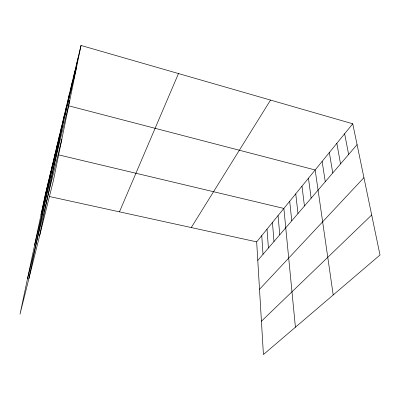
<?xml version="1.0" encoding="UTF-8"?>
<svg xmlns="http://www.w3.org/2000/svg" width="400" height="400" viewBox="0 0 400 400"><rect width="100%" height="100%" fill="white"/><g stroke="black" fill="none" stroke-linecap="round" stroke-linejoin="round"><path stroke-width="0.6" d="M70.59 91.94L74.905 70.96M73.57 79.545L77.89 58.49M81.015 45.46L53.25 181.22L20 314.205L45.07 195.565L81.015 45.46L352.745 123.775L380 255.005L263.425 354.54L256.67 241.865L352.745 123.775M39.56 235.985L66.685 105.29M65.005 115.13L69.31 94.325M67.735 103.79L72.05 82.89M52.95 165.21L57.175 145.005M55.17 155.985L59.415 135.65M57.475 146.395L61.745 125.93M59.885 136.405L64.165 115.82M42.81 207.31L46.92 187.845M44.7 199.465L48.835 179.845M46.66 191.325L50.82 171.55M48.695 182.865L52.88 162.945M28.845 278.83L55.02 154.01M40.99 214.875L76.7 66.56M34.6 245.105L69.79 100.35M27.485 278.775L61.865 139.1M119.46 211.845L178.48 73.55M191.26 227.555L270.54 100.08M257.785 260.42L357.075 144.62M259.515 289.3L363.935 177.65M261.425 321.22L371.695 215.01M49.18 196.465L256.67 241.865M58.59 154.86L283.87 208.435L295.42 327.22M68.45 105.75L315.165 169.97L333.2 294.96M344.635 133.74L348.64 154.455M336.84 143.32L340.545 163.9M329.34 152.54L332.76 172.98M322.12 161.415L325.275 181.71M308.455 178.215L311.13 198.205M301.985 186.165L304.445 206.005M295.74 193.845L297.99 213.525M289.705 201.265L291.765 220.79M278.06 215.575L279.77 234.78M272.445 222.475L273.995 241.515M267.015 229.15L268.41 248.03M261.76 235.61L263.01 254.33"/></g></svg>
